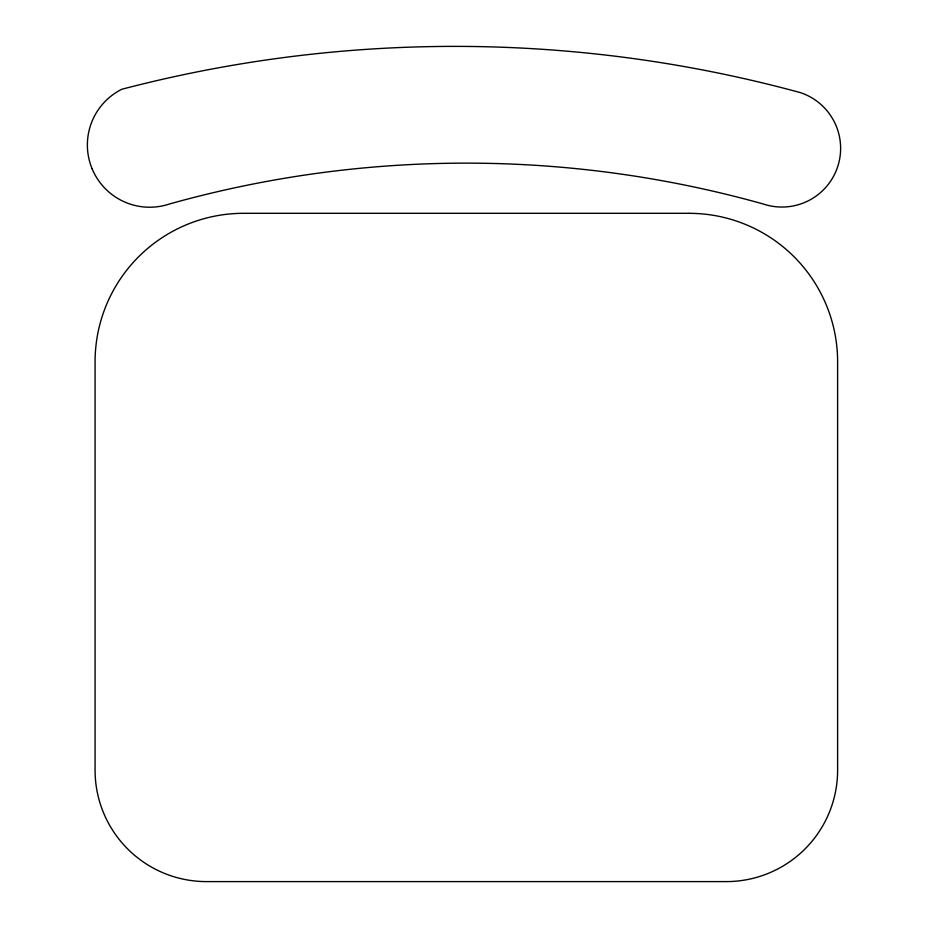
<?xml version="1.0" encoding="UTF-8"?>
<svg xmlns="http://www.w3.org/2000/svg" width="928" height="928" viewBox="0 0 928 928"><rect width="100%" height="100%" fill="white"/><g stroke="black" fill="none" stroke-linecap="round" stroke-linejoin="round"><path stroke-width="1.39" d="M689.098 213.312L243.577 213.312A148.515 148.515 0 0 0 95.074 361.827L95.074 770.217A111.383 111.383 0 0 0 206.457 881.6L726.23 881.6A111.383 111.383 0 0 0 837.613 770.217L837.613 361.827A148.503 148.503 0 0 0 689.098 213.324M92.116 168.792A62.269 62.269 0 0 0 169.325 204.032A1099.007 1099.007 0 0 1 763.35 204.032A58.708 58.708 0 0 0 837.613 166.912A58.708 58.708 0 0 0 800.481 92.649A1314.292 1314.292 0 0 0 121.788 89.274A62.269 62.269 0 0 0 92.116 168.792"/></g></svg>
